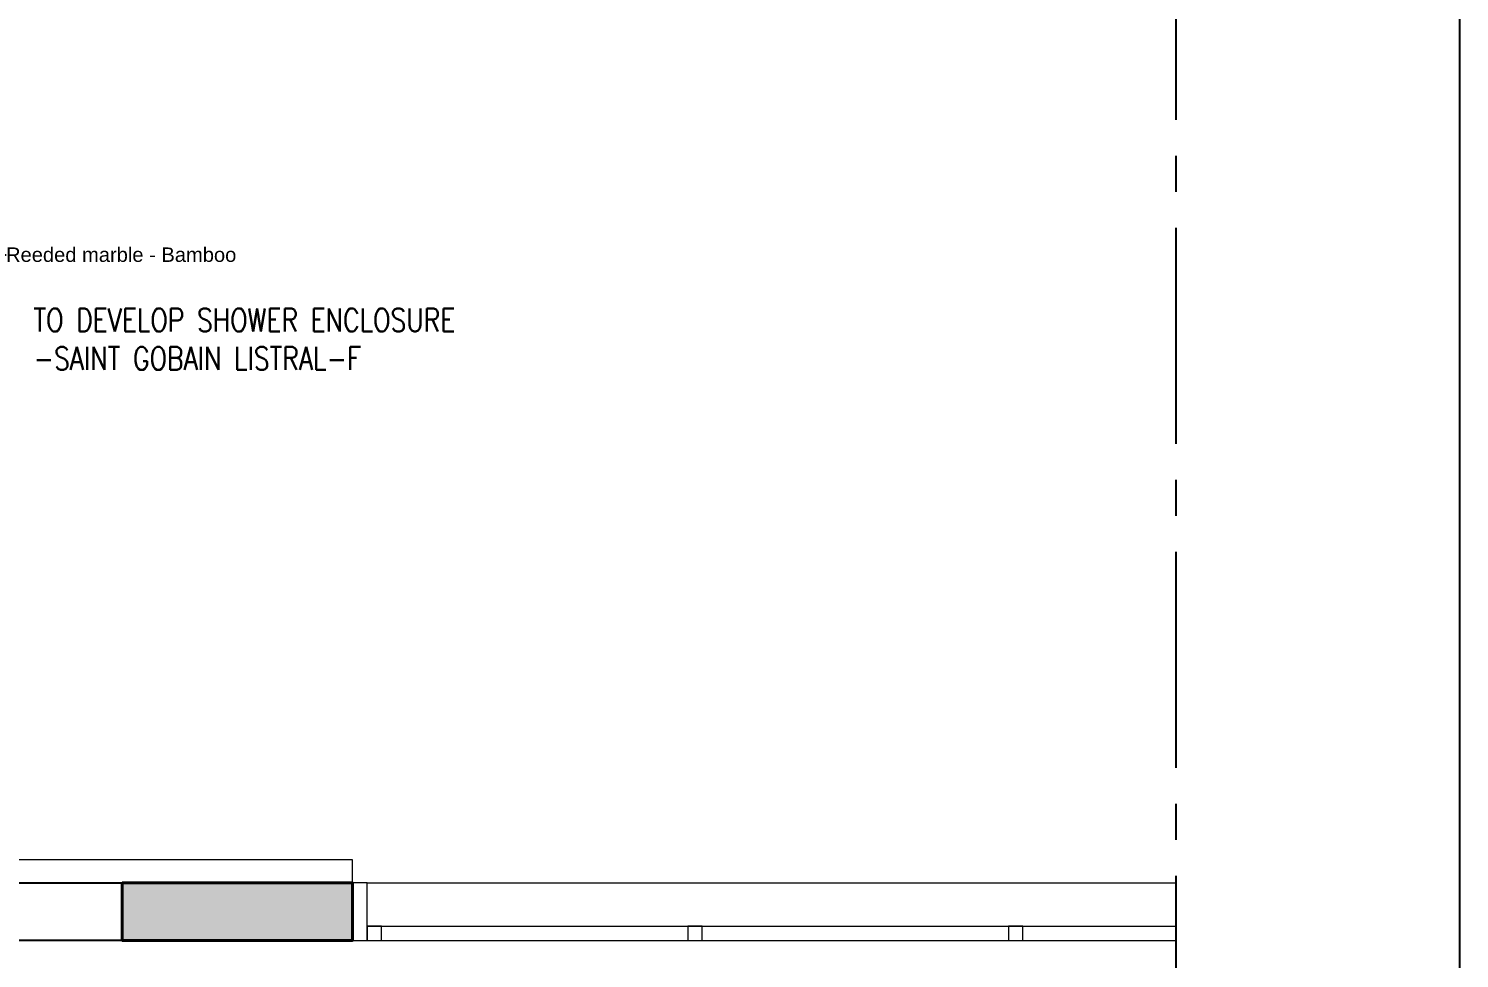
# Model space of a CAD drawing. Header units: inches. Extents: x -12478 to 399182, y -16583 to 525552.
# Drawn here: x 13642 to 18612, y 2978 to 6206 of the extents above; entities that cross this region are included whole.
import ezdxf
from ezdxf import colors
from ezdxf.entities.mleader import LeaderData, LeaderLine
from ezdxf.math import Vec2, Vec3

# ---------------------------------------------------------------- set-up
doc = ezdxf.new("R2010")
doc.units = ezdxf.units.IN
doc.header["$LTSCALE"] = 1000
doc.header["$MEASUREMENT"] = 0
doc.linetypes.add('XREF-V2-GF_COLS$0$XREF-V-COLS-GF$0$CENTER2', pattern=[1.125, 0.75, -0.125, 0.125, -0.125])
doc.layers.add('8', color=8, linetype='Continuous')
doc.layers.add('A-WALL', color=7, linetype='Continuous')
for name, color, linetype, lineweight in [('A-GLAZ', 134, 'Continuous', 18), ('A-WALL-TILE', 8, 'Continuous', 9), ('ID-NOTES', 3, 'Continuous', 0), ('XREF-V2-GF_COLS$0$A-COLS', 5, 'Continuous', 40), ('XREF-V2-GF_COLS$0$A-COLS-PATT', 252, 'Continuous', 20)]:
    doc.layers.add(name, color=color, linetype=linetype, lineweight=lineweight)
doc.styles.add('ID-ROMANS', font='romans.shx', dxfattribs={"width": 0.8})
doc.styles.get("Standard").update_dxf_attribs({"font": 'arial.ttf'})

msp = doc.modelspace()

# ---------------------------------------------------------------- hatches: boundary and pattern name
at = {"layer": 'XREF-V2-GF_COLS$0$A-COLS-PATT'}
msp.add_hatch(color=256, dxfattribs=at).paths.add_polyline_path([(13967.7, 3239.6), (13967.7, 3039.6), (14767.7, 3039.6), (14767.6, 3239.6)])

# ---------------------------------------------------------------- linework, layer by layer
at = {"layer": '8', "color": 1}
msp.add_lwpolyline([(-19.2, 14341.6), (18611.5, 14341.6), (18611.5, 2.5), (-19.2, 2.5)], close=True, dxfattribs=at)
at = {"layer": 'A-GLAZ'}
for p, q in [((14817.7, 3239.6, 0), (17627.6, 3239.6, 0)), ((14817.7, 3089.6, 0), (17627.7, 3089.6, 0)), ((14817.7, 3039.6, 0), (17627.7, 3039.6, 0))]:
    msp.add_line(p, q, dxfattribs=at)
at = {"layer": 'A-GLAZ', "elevation": 0}
for points in [[(14767.7, 3039.6), (14817.7, 3039.6), (14817.7, 3239.6), (14767.6, 3239.6)], [(14817.7, 3039.6), (14867.7, 3039.6), (14867.7, 3089.6), (14817.7, 3089.6)], [(15931.7, 3039.6), (15981.7, 3039.6), (15981.7, 3089.6), (15931.7, 3089.6)], [(17045.7, 3039.6), (17095.7, 3039.6), (17095.7, 3089.6), (17045.7, 3089.6)]]:
    msp.add_lwpolyline(points, close=True, dxfattribs=at)
at = {"layer": 'A-WALL', "elevation": 0}
msp.add_lwpolyline([(13347.7, 3239.6), (14767.6, 3239.6), (14767.7, 3039.6), (10697.7, 3039.5)], dxfattribs=at)
at = {"layer": 'A-WALL-TILE', "elevation": 0}
msp.add_lwpolyline([(14767.6, 3239.6), (14767.6, 3319.6), (13427.6, 3319.6), (13427.6, 9914.6), (13347.6, 9914.6)], dxfattribs=at)
at = {"layer": 'Defpoints', "linetype": 'XREF-V2-GF_COLS$0$XREF-V-COLS-GF$0$CENTER2'}
msp.add_line((17627.7, 264.3, 0), (17627.6, 10722, 0), dxfattribs=at)
at = {"layer": 'XREF-V2-GF_COLS$0$A-COLS', "elevation": 0}
msp.add_lwpolyline([(13967.7, 3239.6), (13967.7, 3039.6), (14767.7, 3039.6), (14767.6, 3239.6)], close=True, dxfattribs=at)
msp.add_lwpolyline([(13967.7, 3239.6), (13967.7, 3039.6), (14767.7, 3039.6), (14767.6, 3239.6)], close=True, dxfattribs=at)

# ---------------------------------------------------------------- texts
at = {"layer": 'ID-NOTES', "insert": (13659.5, 5234.2), "char_height": 80, "width": 3675.59, "attachment_point": 1, "style": 'ID-ROMANS'}
msp.add_mtext('\\pxql,t16;{\\C6;TO DEVELOP SHOWER ENCLOSURE\\P-SAINT GOBAIN LISTRAL-F }', dxfattribs=at)

# ---------------------------------------------------------------- leaders
at = {"layer": '8', "color": 2}
ml = msp.add_multileader_mtext('Standard', dxfattribs=at)
ml.set_content('Reeded marble - Bamboo', color=3)
ml.set_leader_properties(color=1)
ml.build(insert=Vec2(0, 0))
ml.multileader.update_dxf_attribs({"dogleg_length": 20, "arrow_head_size": 50})
ctx = ml.context
ctx.base_point, ctx.char_height, ctx.arrow_head_size, ctx.landing_gap_size, ctx.plane_origin = Vec3(13563.9, 5420.7), 50, 50, 0.09, Vec3(12808.4, 5420.7)
notes = []
notes.append((ctx, [(0, (1, 1, 0), (13543.9, 5420.7), (1, 0), 20, [(0, [(12808.4, 5420.7)], 0, [])])]))
ctx.mtext.insert, ctx.mtext.flow_direction = Vec3(13564, 5446.1), 5
for ctx, leaders in notes:
    for number, flags, end, landing, length, lines in leaders:
        leader = LeaderData()
        leader.index, (leader.has_last_leader_line, leader.has_dogleg_vector, leader.attachment_direction) = number, flags
        leader.last_leader_point, leader.dogleg_vector, leader.dogleg_length = Vec3(end), Vec3(landing), length
        for number, points, colour, breaks in lines:
            line = LeaderLine()
            line.index, line.vertices, line.color, line.breaks = number, Vec3.list(points), colors.encode_raw_color(colour), breaks
            leader.lines.append(line)
        ctx.leaders.append(leader)

doc.saveas('drawing.dxf')
